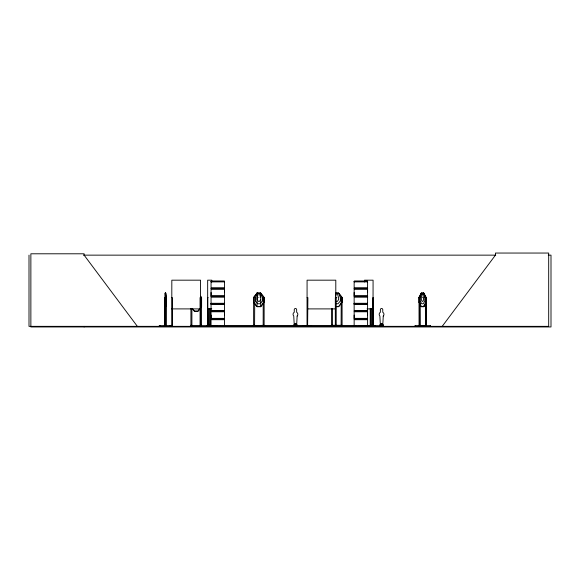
<?xml version="1.0" encoding="UTF-8"?>
<svg xmlns="http://www.w3.org/2000/svg" width="580" height="580" viewBox="0 0 580 580"><rect width="100%" height="100%" fill="white"/><g stroke="black" fill="none" stroke-linecap="round" stroke-linejoin="round"><path stroke-width="0.87" d="M211.055 318.369L211.055 311.772L224.496 311.772L224.482 318.369L211.055 318.369L211.069 315.07M211.055 295.778L211.055 289.181L224.496 289.181L224.482 295.778L211.055 295.778L211.069 292.48M224.482 315.07L224.482 311.772M224.482 292.48L224.482 289.181M354.148 318.369L354.148 311.772L367.589 311.772L367.575 318.369L354.148 318.369L354.162 315.07M354.148 295.778L354.148 289.181L367.589 289.181L367.575 295.778L354.148 295.778L354.162 292.48M367.575 315.07L367.575 311.772M367.575 292.48L367.575 289.181M165.815 297.243L165.815 297.62M166.032 297.547L165.619 293.038M165.467 293.741L165.467 301.397L165.728 299.635M165.518 297.62L166.134 297.591L165.735 293.038L165.213 293.038L164.821 326.351M165.336 293.154L165.401 303.753L165.924 301.049M159.21 326.351L171.245 326.293M159.268 325.808L171.187 325.808L171.194 326.279M169.969 325.808L169.976 326.351M369.975 325.808L369.982 326.351M164.952 326.351L165.329 293.038L165.735 306.704L165.213 306.704L164.821 302.107L165.329 306.704M165.619 306.704L166.134 297.591M165.735 306.704L166.018 302.144M295.626 323.974L295.249 324.104M302.209 326.351L311.815 326.257M422.421 297.525L422.53 297.525M414.722 326.351L430.715 326.351M415.07 325.808L418.709 325.757M335.523 296.075L336.212 293.741L337.386 293.741L338.589 297.627L338.589 299.635L337.386 301.397L336.212 301.397M381.785 324.104C380.886 324.06 382.379 324.14 381.364 323.952M258.781 297.525L258.948 297.525M336.726 297.482L336.879 297.525M257.121 293.154L255.36 297.627L255.36 301.049L257.723 303.753L260.072 303.753L262.392 301.049L262.392 297.627L260.645 293.154L257.114 293.154L253.59 297.627L254.743 297.38L254.584 325.46M354.148 303.47L354.148 297.105L367.589 297.105L367.589 303.47L354.017 303.652L367.597 303.746M252.496 326.351L253.837 326.257M190.211 326.351L190.805 325.757M330.832 326.351L331.339 326.257M421.37 306.704L418.985 302.107L418.905 297.591L421.283 293.038L423.784 293.038L426.162 297.591L426.162 302.144L423.784 306.704L421.283 306.704L419.072 302.107M418.985 297.627L421.37 293.038M423.661 306.581L425.995 302.107L425.995 297.627L423.661 293.154L424.814 297.627L424.814 301.049L423.277 303.753L421.718 303.753L420.152 301.049L420.152 297.627L421.319 293.154L423.748 293.154M423.697 306.704L426.162 302.144M260.652 299.635L259.456 301.397L258.281 301.397L257.136 299.635L257.136 297.627L258.281 293.741L259.456 293.741L260.652 297.627M442.207 326.351L495.45 255.142L495.45 253.047L548.687 253.047L548.687 326.351L29 326.351L29 255.142M381.495 323.901L381.386 324.235M264.168 302.107L260.637 306.581L257.114 306.581L253.59 302.107M257.056 306.704L260.703 306.704L264.284 302.144L264.284 297.591L260.688 293.038L257.056 293.038M200.477 303.383L201.492 302.107L200.477 300.911M200.579 303.449L201.608 302.144L200.579 300.846M201.492 306.668L197.954 311.141L194.423 311.141L192.4 308.582M342.113 302.107L338.582 306.581L335.929 306.581M294.618 326.337L294.089 326.337M297.511 326.337L297.018 326.351M382.952 326.315L382.387 326.322L383.648 326.315L379.77 326.04C378.885 326.424 380.683 326.402 379.777 326.04L379.777 324.793L380.052 325.786M383.083 326.322L383.365 324.793L383.09 325.786M425.387 297.279L426.351 297.627L426.358 326.351L426.423 325.308M424.234 297.293L424.248 297.308M341.243 297.62L342.091 297.627L342.091 325.46M209.119 325.757L208.996 326.279M211.048 303.5L211.069 297.105L224.496 297.105L224.496 303.47L210.931 303.652L224.511 303.746M425.394 297.627L425.459 326.351M83.433 255.142L495.726 255.142M548.281 255.142L551 255.142L551 326.953L30.87 326.953L30.87 253.793L84.114 253.793L84.114 255.142L137.351 326.351M211.048 281.459L224.511 281.459L224.482 287.854L211.055 287.854L211.055 281.496L224.511 281.488M354.141 281.459L367.597 281.459L367.575 287.854L354.148 287.854L354.148 281.496L367.597 281.488M211.069 281.88L224.482 281.88M354.162 281.88L367.575 281.88M210.96 288.311L224.59 288.311M354.054 288.311L367.684 288.311M210.96 288.724L224.59 288.724M354.054 288.724L367.684 288.724M335.719 293.038L338.64 293.038L342.236 297.591L342.236 302.144L338.64 306.704L336.451 306.704M165.22 293.154L165.728 293.154L165.924 297.627L165.88 326.351M335.929 293.154L338.582 293.154L342.113 297.627M165.351 293.741L165.728 297.627M422.958 293.741L422.088 293.741L421.334 297.627L421.334 299.635L422.088 301.397L422.871 301.397L423.661 299.635L422.871 293.741M210.96 296.242L224.59 296.242M354.054 296.242L367.684 296.242M210.96 296.648L224.59 296.648M354.054 296.648L367.684 296.648M200.571 297.279L200.492 326.351M254.584 297.279L254.446 297.605M341.228 297.286L341.12 325.46M164.945 297.627L164.452 297.627L164.495 326.351M171.825 297.627L172.311 297.627L172.369 326.351M201.463 326.351L201.492 297.627L200.064 297.627L200.064 326.351M207.662 297.627L208.111 297.627M264.125 325.46L264.154 297.627L263.124 297.627L263.219 297.236L263.161 325.46M307.074 297.627L307.886 297.627L307.61 325.605M418.905 297.591L420.014 297.627M211.069 303.296L224.482 303.296M354.162 303.296L367.575 303.296M336.436 303.753L338.002 303.753L340.337 301.049L340.337 297.627L338.582 293.154M211.055 303.826L224.496 303.826M354.148 303.826L367.589 303.826M211.048 304.05L224.511 304.05L224.482 310.445L211.055 310.445L211.055 304.087L224.511 304.065M354.141 304.05L367.597 304.05L367.575 310.445L354.148 310.445L354.148 304.087L367.597 304.079M211.069 304.471L224.482 304.471M354.162 304.471L367.575 304.471M165.22 306.581L165.728 306.581M421.319 306.581L423.748 306.581M171.825 308.901L200.549 308.901M207.662 308.901L211.773 308.901M307.973 308.901L335.798 308.901M367.06 308.901L373.078 308.901M210.96 310.902L224.59 310.902M354.054 310.902L367.684 310.902M210.96 311.315L224.59 311.315M354.054 311.315L367.684 311.315M210.96 318.833L224.59 318.833M354.054 318.833L367.684 318.833M210.96 319.239L224.59 319.239M354.054 319.239L367.684 319.239M293.654 324.793L293.93 325.786M297.25 324.793L296.967 325.786M165.423 325.308L166.097 325.308M172.369 325.308L171.767 325.308L171.752 326.351M207.56 325.308L208.213 325.308L208.155 326.351L208.039 309.234M253.496 325.308L254.721 325.308M264.27 325.308L254.692 325.605M306.987 325.308L307.973 325.308M331.434 325.308L342.207 325.308M336.219 325.308L335.269 325.605M373.542 325.308L372.846 325.308L372.846 326.351M418.999 325.308L420.116 325.308M425.328 325.308L426.445 325.308M164.575 325.605L165.88 325.605M192.002 325.605L200.383 325.605M207.749 325.605L208.118 325.605M367.263 325.605L370.431 325.605M372.918 325.605L373.295 325.605M380.77 325.59L381.364 325.59M381.966 325.59L382.365 325.59M419.811 325.605L425.633 325.605M201.579 325.757L202.173 326.351M211.076 325.808L202.463 325.808L202.427 326.351L217.384 326.351M367.038 325.757L378.617 325.808L378.61 326.351M379.77 325.786L383.365 325.786M422.24 326.351L422.24 325.757L430.375 325.808L430.425 326.279M359.136 325.887L367.575 325.887M359.129 326.076L367.597 326.062L367.589 319.696L354.148 319.696L354.148 326.062M220.067 326.279L220.516 326.351M331.412 326.279L340.996 326.351M359.245 326.279L378.697 326.351M295.539 324.01L295.699 324.111M342.301 326.257L342.802 326.351M263.929 326.257L265.27 326.351M422.262 325.757L422.341 326.279M375.18 326.257L375.137 325.757L375.122 326.351M200.579 296.286L201.608 297.591L201.608 306.704L198.012 311.257L194.365 311.257L192.306 308.654M200.477 296.351L201.492 297.627M260.637 293.154L264.168 297.627M423.697 293.038L426.083 297.627M367.952 325.757L367.945 326.351M160.486 325.808L160.537 326.293M165.235 297.598L165.235 297.518M206.603 325.808L206.639 326.293M166.032 297.301L166.003 326.351M430.324 325.757L430.324 326.351M426.14 325.308L426.14 326.351M426.075 297.591L426.068 326.351M425.909 325.308L425.952 326.351M425.35 325.308L425.35 326.351M420.014 303.014L420.094 326.351M419.739 297.627L419.811 326.351M419.623 326.351L419.623 325.308L419.492 326.351M419.376 302.115L419.376 325.46M419.072 297.627L419.123 326.351M415.12 325.757L415.12 326.351M382.118 325.786L382.118 323.691L381.024 323.691L381.024 325.786M373.484 325.308L373.462 326.351M373.382 326.351L373.447 297.627L372.94 297.627L372.918 326.351M373.31 297.627L373.295 326.351M373.092 325.308L373.092 326.351M373.005 326.351L373.078 280.176L364.486 280.176L364.486 281.974M371.222 326.351L371.222 325.308L370.127 325.308L370.149 326.351M371.149 308.4L371.149 326.351M370.939 325.308L370.939 326.351M370.867 308.4L370.867 326.351M370.707 325.308L370.75 326.351M370.221 308.4L370.214 326.351M358.447 326.351L358.447 325.46L210.634 325.46L210.634 326.351M356.352 325.46L356.352 326.351M336.125 325.308L336.125 297.627L335.32 297.627L335.32 325.308M335.798 298.127L335.798 280.176L307.074 280.176L307.074 325.308M335.646 297.627L335.646 325.308M332.521 308.4L332.521 325.46M331.543 308.4L331.543 325.46M307.4 297.627L307.4 325.308M295.996 325.786L295.996 323.691L294.901 323.691L294.901 325.786M260.703 293.038L260.703 306.704M253.641 297.627L253.612 325.46M224.496 326.062L224.482 319.696L211.055 319.696L211.055 326.062M212.73 325.46L212.73 326.351M211.773 281.974L211.773 280.176L207.662 280.176L207.662 326.351M210.344 326.351L210.344 325.308L209.141 325.308L209.141 326.351M210.228 308.4L210.228 326.351M210.119 325.308L210.119 326.351M209.365 325.308L209.365 326.351M209.257 308.4L209.257 326.351M208.024 325.308L208.024 326.351M207.742 297.627L207.749 326.351M201.579 326.351L201.579 325.308L200.006 325.308L200.006 326.351M201.354 325.308L201.354 326.351M200.607 326.351L200.549 280.176L171.825 280.176L171.781 326.351M200.383 325.308L200.383 326.351M192.002 326.351L192.002 325.308L190.805 325.308L190.805 326.351M191.893 308.4L191.893 326.351M191.777 325.308L191.777 326.351M191.03 325.308L191.03 326.351M190.921 308.4L190.921 326.351M172.253 325.308L172.253 326.351M165.626 297.627L165.641 326.351M165.518 303.913L165.51 325.605M165.032 326.351L165.032 325.308L164.357 325.308L164.408 326.351M164.56 297.627L164.56 326.351M159.275 325.757L159.275 326.351M84.114 326.351L84.114 326.953M420.703 297.395L420.703 297.395M297.141 316.035L296.648 325.271L294.256 325.271L293.755 316.035A2.392 2.392 0 0 1 294.256 312.265L294.256 309.684A1.196 1.196 0 0 1 295.452 308.488A1.196 1.196 0 0 1 296.648 309.684L296.648 312.265A2.392 2.392 0 0 1 297.141 316.035M383.264 316.035L382.771 325.271L380.371 325.271L379.878 316.035A2.392 2.392 0 0 1 380.371 312.265L380.371 309.684A1.196 1.196 0 0 1 381.575 308.488A1.196 1.196 0 0 1 382.771 309.684L382.771 312.265A2.392 2.392 0 0 1 383.264 316.035M261.333 297.395L261.333 297.395M339.271 297.395L339.271 297.395M257.063 293.038L253.475 297.591L253.482 302.144L257.063 306.704L257.063 293.038M380.473 326.04C379.574 326.424 381.379 326.402 380.473 326.04M224.496 281.199L211.055 281.199L224.511 281.227M367.589 281.199L354.148 281.199L367.597 281.227"/></g></svg>
